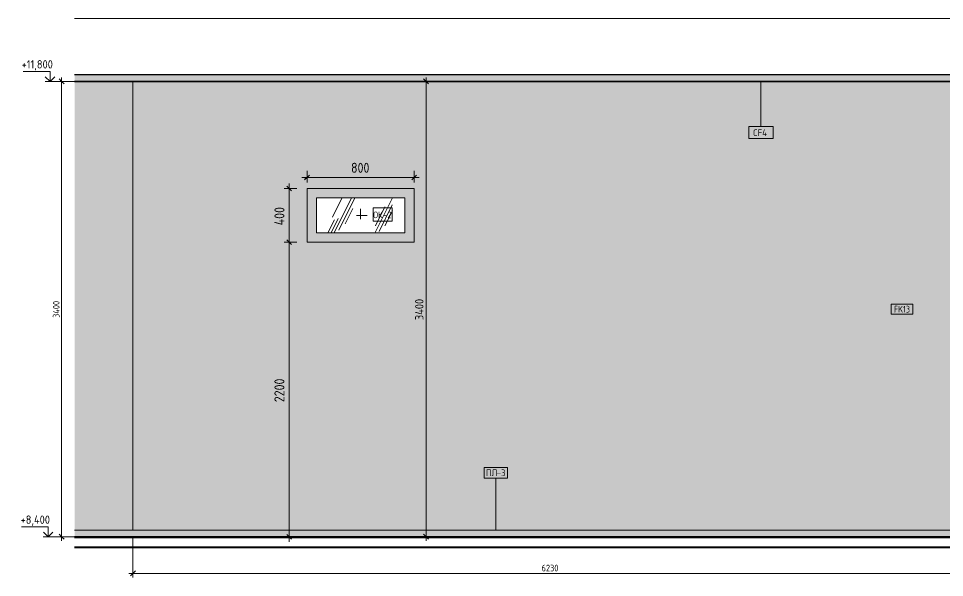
# Model space of a CAD drawing. Header units: millimetres. Extents: x -3511 to 67671, y -1987 to 16130.
# Drawn here: x 53788 to 60704, y 8096 to 12270 of the extents above; entities that cross this region are included whole.
import ezdxf

# ---------------------------------------------------------------- set-up
doc = ezdxf.new("R2010")
doc.units = ezdxf.units.MM
doc.linetypes.add('Штрих', pattern=[158.75, 79.375, -79.375])
for name, color, linetype, lineweight in [('A-ANNO-DIMS', 7, 'Continuous', 9), ('A-ANNO-DIMS-25', 7, 'Continuous', 9), ('A-CLNG-IDEN', 7, 'Continuous', 9), ('A-FLOR', 7, 'Continuous', 9), ('A-GENM', 7, 'Continuous', 9), ('A-GENM-IDEN', 7, 'Continuous', 9), ('A-GLAZ', 7, 'Continuous', 9), ('A-GLAZ-3', 7, 'Штрих', 9), ('A-GLAZ-IDEN', 7, 'Continuous', 9), ('A-WALL-IDEN', 7, 'Continuous', 9), ('A-WALL-PATT', 7, 'Continuous', 9), ('G-ANNO-DIMS', 7, 'Continuous', 9), ('G-ANNO-DIMS-1', 7, 'Continuous', 20), ('I-WALL', 7, 'Continuous', 9)]:
    doc.layers.add(name, color=color, linetype=linetype, lineweight=lineweight)
for name, color, linetype, lineweight, true_color in [('A-CLNG-1', 7, 'Continuous', 9, 0x787878), ('A-CLNG-FNSH-1', 7, 'Continuous', 30, 0x3c3c3c), ('A-FLOR-1', 7, 'Continuous', 9, 0x787878), ('A-FLOR-FNSH-1', 7, 'Continuous', 30, 0x3c3c3c), ('A-FLOR-FNSH-2', 7, 'Continuous', 40, 0x3c3c3c)]:
    doc.layers.add(name, color=color, linetype=linetype, lineweight=lineweight, true_color=true_color)
doc.styles.add('GOST Common_5', font='GOST_Common.ttf', dxfattribs={"height": 50})
doc.styles.add('GOST Common_6', font='GOST_Common.ttf', dxfattribs={"width": 0.9, "height": 50})
doc.styles.add('GOST Common_7', font='GOST_Common.ttf', dxfattribs={"width": 0.9, "height": 75})
doc.styles.add('ISOCPEUR_2', font='isocpeur.ttf', dxfattribs={"width": 0.9, "height": 62.5})
doc.styles.add('ISOCPEUR_3', font='isocpeur.ttf', dxfattribs={"width": 0.9, "height": 50})
doc.dimstyles.new('ADSK_Основной_3_0_окр_', dxfattribs={"dimscale": 304.8, "dimtxt": 75.428625, "dimasz": 0.115978, "dimexe": 0.123031, "dimexo": 0.246063, "dimgap": 0.04101, "dimtad": 1, "dimdec": 0, "dimrnd": 10, "dimdsep": 46, "dimtxsty": 'GOST Common_7', "dimblk1": 'OBLIQUE', "dimblk2": 'OBLIQUE', "dimsah": 1, "dimcen": 0.09, "dimdle": 0.123031, "dimazin": 0, "dimtfac": 1, "dimtdec": 4, "dimtix": 1, "dimtmove": 0, "dimatfit": 3, "dimfxl": 1, "dimtvp": 1, "dimtolj": 1, "dimtzin": 0, "dimlwd": 9, "dimlwe": 9, "dimarcsym": 2})
doc.dimstyles.new('ISO-2_0_0_9К_Средний_округл2', dxfattribs={"dimscale": 304.8, "dimtxt": 49.799059, "dimasz": 0.123031, "dimexe": 0.098425, "dimexo": 0, "dimgap": 0, "dimtad": 1, "dimdec": 0, "dimrnd": 10, "dimzin": 0, "dimdsep": 46, "dimtxsty": 'ISOCPEUR_3', "dimblk1": 'OBLIQUE', "dimblk2": 'OBLIQUE', "dimsah": 1, "dimcen": 0.09, "dimdle": 0.098425, "dimazin": 0, "dimtfac": 1, "dimtdec": 4, "dimtix": 1, "dimtmove": 0, "dimatfit": 3, "dimfxl": 1, "dimtvp": 1, "dimtolj": 1, "dimtzin": 0, "dimarcsym": 2})
doc.dimstyles.new('ISO-2_5_0_9К_БОЛЬШОЙ_1', dxfattribs={"dimscale": 304.8, "dimtxt": 62.248823, "dimasz": 0.123031, "dimexe": 0.098425, "dimexo": 0.246063, "dimgap": 0, "dimtad": 1, "dimdec": 0, "dimrnd": 10, "dimzin": 0, "dimdsep": 46, "dimtxsty": 'ISOCPEUR_2', "dimblk1": 'OBLIQUE', "dimblk2": 'OBLIQUE', "dimsah": 1, "dimcen": 0.09, "dimdle": 0.098425, "dimazin": 0, "dimtfac": 1, "dimtdec": 4, "dimtix": 1, "dimtmove": 0, "dimatfit": 3, "dimfxl": 1, "dimtvp": 1, "dimtolj": 1, "dimtzin": 0, "dimarcsym": 2})

# ---------------------------------------------------------------- blocks, each defined once
blk = doc.blocks.new('Плинтус - Плинтус темный _ст_школа_-33413030-Развертка 3_45-4')
at = {"layer": 'A-GENM'}
blk.add_hatch(color=256, dxfattribs=at).paths.add_polyline_path([(-10197.7, 8400), (-6529.3, 8400), (-6529.3, 8450), (-13195.4, 8450), (-13195.4, 8400), (-10224, 8400)])
for p, q in [((-13195.4, 8450), (-6529.3, 8450)), ((-6529.3, 8450), (-6529.3, 8400))]:
    blk.add_line(p, q, dxfattribs=at)
blk = doc.blocks.new('120_Окно_СКБ_1Ст - 120_Окно_СКБ_1Ст 400х800 EI30-24230873-Развертка 3_45-4')
at = {"layer": 'A-GLAZ'}
h = blk.add_hatch(color=256, dxfattribs=at)
h.paths.add_polyline_path([(-11459.2, 10600), (-10660, 10600), (-10660, 11000), (-11460, 11000), (-11460, 10600)])
h.paths.add_polyline_path([(-10730, 10670), (-11390, 10670), (-11390, 10930), (-10730, 10930), (-10730, 10788.8)])
h = blk.add_hatch(dxfattribs=at)
h.set_pattern_fill('FP_27', color=256, style=0, pattern_type=2)
h.set_pattern_definition([(63.435, (63.5, 31.75), (-255.583, 766.747), [317.5, -190.5, 317.5, -190.5, -403.903]), (63.435, (63.5, 31.75), (-255.583, 766.747), [-1016, 127, -276.903]), (63.435, (47.6, 47.6), (-255.583, 766.747), [254, -317.5, 190.5, -190.5, -467.403]), (63.435, (47.6, 47.6), (-255.583, 766.747), [-952.5, 222.25, -245.153]), (63.435, (47.6, 95.25), (-255.583, 766.747), [190.5, -381, 127, -190.5, -530.903]), (63.435, (47.6, 95.25), (-255.583, 766.747), [-889, 285.75, -245.153]), (63.435, (95.25, 47.6), (-255.583, 766.747), [190.5, -381, 158.75, -6404.65]), (63.435, (142.9, 95.25), (-255.583, 766.747), [95.25, -476.25, 63.5, -6499.9]), (63.435, (63.5, 174.6), (-255.583, 766.747), [63.5, -476.25, 63.5, -254, -562.653]), (63.435, (63.5, 174.6), (-255.583, 766.747), [-857.25, 158.75, -403.903]), (63.435, (349.25, 127), (-255.583, 766.747), [317.5, -476.25, 381, -251.503]), (63.435, (349.25, 79.4), (-255.583, 766.747), [444.5, -317.5, 476.25, -188.003]), (63.435, (381, 95.25), (-255.583, 766.747), [508, -254, 381, -276.903]), (63.435, (428.6, 142.9), (-255.583, 766.747), [317.5, -444.5, 254, -403.903]), (63.435, (381, 238.1), (-255.583, 766.747), [158.75, -635, 190.5, -435.653]), (63.435, (476.25, 190.5), (-255.583, 766.747), [127, -635, 127, -530.903])])
h.paths.add_polyline_path([(-11390, 10670), (-10730, 10670), (-10730, 10930), (-11390, 10930), (-11390, 10673)])
for p, q in [((-11460, 11000), (-11460, 10600)), ((-10660, 11000), (-11460, 11000)), ((-10660, 10600), (-10660, 11000)), ((-11390, 10930), (-11390, 10670)), ((-11390, 10930), (-10730, 10930)), ((-10730, 10670), (-10730, 10930)), ((-11390, 10670), (-10730, 10670)), ((-11460, 10600), (-10660, 10600))]:
    blk.add_line(p, q, dxfattribs=at)
at = {"layer": 'A-GLAZ-3'}
for p, q in [((-11010, 10800), (-11110, 10800)), ((-11060, 10850), (-11060, 10750))]:
    blk.add_line(p, q, dxfattribs=at)
blk = doc.blocks.new('Высотные отметки - Стрелка_Верх-17668718-Развертка 3_45-4')
at = {"layer": 'G-ANNO-DIMS'}
for p, q in [((-13379, 11875), (-13579, 11875)), ((-13379, 11800), (-13379, 11875)), ((-13341.1, 11800), (-13416.1, 11800))]:
    blk.add_line(p, q, dxfattribs=at)
at = {"layer": 'G-ANNO-DIMS-1'}
for q in [(-13414.4, 11835.4), (-13343.7, 11835.4)]:
    blk.add_line((-13379, 11800), q, dxfattribs=at)
blk = doc.blocks.new('DIMBLOCK57-Развертка 3_45-4')
at = {"layer": 'A-ANNO-DIMS-25'}
for p, q in [((54642.4, 8400), (54642.4, 8096.3)), ((54642.4, 8126.3), (54642.4, 8400)), ((60873.6, 8400), (60873.6, 8096.3)), ((60873.6, 8126.3), (60873.6, 8400)), ((54612.4, 8126.3), (60873.6, 8126.3))]:
    blk.add_line(p, q, dxfattribs=at)
at = {"layer": 'A-ANNO-DIMS-25', "lineweight": 20}
for p, q in [((54642.4, 8126.3), (54623.7, 8107.6)), ((54642.4, 8126.3), (54661.2, 8145.1)), ((60873.6, 8126.3), (60854.9, 8107.6)), ((60873.6, 8126.3), (60892.4, 8145.1))]:
    blk.add_line(p, q, dxfattribs=at)
at = {"layer": 'A-ANNO-DIMS-25', "color": 0, "insert": (57694.8, 8191.6), "char_height": 50, "width": 151.696, "attachment_point": 1, "line_spacing_factor": 1.149209, "style": 'ISOCPEUR_3'}
blk.add_mtext('6230', dxfattribs=at)
blk = doc.blocks.new('_Oblique')
at = {"color": 0, "linetype": 'ByBlock', "lineweight": -2}
blk.add_line((-0.5, -0.5), (0.5, 0.5), dxfattribs=at)
blk = doc.blocks.new('DIMBLOCK63-Развертка 3_45-4')
at = {"layer": 'A-ANNO-DIMS-25'}
for p, q in [((56832, 8370), (56832, 11830)), ((56880.5, 11800), (56802, 11800)), ((56832, 11800), (56880.5, 11800)), ((56880.5, 8400), (56802, 8400)), ((56832, 8400), (56880.5, 8400))]:
    blk.add_line(p, q, dxfattribs=at)
at = {"layer": 'A-ANNO-DIMS-25', "lineweight": 20}
for p, q in [((56832, 11800), (56813.3, 11818.8)), ((56832, 11800), (56850.8, 11781.2)), ((56832, 8400), (56813.3, 8418.7)), ((56832, 8400), (56850.8, 8381.2))]:
    blk.add_line(p, q, dxfattribs=at)
at = {"layer": 'A-ANNO-DIMS-25', "color": 0, "insert": (56750.3, 10018), "char_height": 62.5, "width": 196.802, "attachment_point": 1, "rotation": 90, "line_spacing_factor": 1.149209, "style": 'ISOCPEUR_2'}
blk.add_mtext('3400', dxfattribs=at)
blk = doc.blocks.new('М_стена_0001 - Типоразмер_без рамки-25382661-Развертка 3_45-4')
at = {"layer": 'A-WALL-IDEN'}
for p, q in [((-6934.3, 10138.1), (-7097.6, 10138.1)), ((-7097.6, 10138.1), (-7097.6, 10063.1)), ((-6934.3, 10063.1), (-6934.3, 10138.1)), ((-7097.6, 10063.1), (-6934.3, 10063.1))]:
    blk.add_line(p, q, dxfattribs=at)
blk = doc.blocks.new('М_потолков - Марка_ Имя типа-25382930-Развертка 3_45-4')
at = {"layer": 'A-CLNG-IDEN'}
for p, q in [((-7979.4, 11464.4), (-8160.6, 11464.4)), ((-8160.6, 11464.4), (-8160.6, 11375)), ((-7979.4, 11375), (-7979.4, 11464.4)), ((-8160.6, 11375), (-7979.4, 11375))]:
    blk.add_line(p, q, dxfattribs=at)
blk = doc.blocks.new('Mark Reiling - Mark Reiling-26174330-Развертка 3_45-4')
at = {"layer": 'A-GENM-IDEN'}
for p, q in [((-10136, 8917.8), (-10136, 8839)), ((-10136, 8917.8), (-9962.5, 8917.8)), ((-9962.5, 8917.8), (-10136, 8917.8)), ((-10136, 8917.8), (-10136, 8839)), ((-9962.5, 8839), (-9962.5, 8917.8)), ((-9962.5, 8839), (-9962.5, 8917.8)), ((-10136, 8839), (-9962.5, 8839)), ((-10136, 8839), (-9962.5, 8839))]:
    blk.add_line(p, q, dxfattribs=at)
blk = doc.blocks.new('DIMBLOCK74-Развертка 3_45-4')
at = {"layer": 'A-ANNO-DIMS-25'}
for p, q in [((56780.4, 11082.2), (55905.4, 11082.2)), ((55942.9, 11132.2), (55942.9, 11044.7)), ((55942.9, 11082.2), (55942.9, 11132.2)), ((56742.9, 11132.2), (56742.9, 11044.7)), ((56742.9, 11082.2), (56742.9, 11132.2))]:
    blk.add_line(p, q, dxfattribs=at)
at = {"layer": 'A-ANNO-DIMS-25', "lineweight": 30}
for p, q in [((55942.9, 11082.2), (55925.3, 11064.5)), ((55942.9, 11082.2), (55960.6, 11099.8)), ((56742.9, 11082.2), (56725.3, 11064.5)), ((56742.9, 11082.2), (56760.6, 11099.8))]:
    blk.add_line(p, q, dxfattribs=at)
at = {"layer": 'A-ANNO-DIMS-25', "color": 0, "insert": (56272, 11192.7), "char_height": 75, "width": 170.29, "attachment_point": 1, "line_spacing_factor": 1.022761, "style": 'GOST Common_7'}
blk.add_mtext('800', dxfattribs=at)
blk = doc.blocks.new('DIMBLOCK75-Развертка 3_45-4')
at = {"layer": 'A-ANNO-DIMS-25'}
for p, q in [((55867.9, 10600), (55772.5, 10600)), ((55810, 8362.5), (55810, 10600)), ((55810, 10600), (55867.9, 10600)), ((55860, 8400), (55772.5, 8400)), ((55810, 8400), (55860, 8400))]:
    blk.add_line(p, q, dxfattribs=at)
at = {"layer": 'A-ANNO-DIMS-25', "lineweight": 30}
for p, q in [((55810, 10600), (55792.3, 10617.7)), ((55810, 10600), (55827.7, 10582.3)), ((55810, 8400), (55792.3, 8417.7)), ((55810, 8400), (55827.7, 8382.3))]:
    blk.add_line(p, q, dxfattribs=at)
at = {"layer": 'A-ANNO-DIMS-25', "color": 0, "insert": (55699.5, 9405.4), "char_height": 75, "width": 227.053, "attachment_point": 1, "rotation": 90, "line_spacing_factor": 1.022761, "style": 'GOST Common_7'}
blk.add_mtext('2200', dxfattribs=at)
blk = doc.blocks.new('DIMBLOCK76-Развертка 3_45-4')
at = {"layer": 'A-ANNO-DIMS-25'}
for p, q in [((55867.9, 11000), (55772.5, 11000)), ((55810, 10600), (55810, 11037.5)), ((55810, 11000), (55867.9, 11000)), ((55867.9, 10600), (55772.5, 10600)), ((55810, 10600), (55867.9, 10600))]:
    blk.add_line(p, q, dxfattribs=at)
at = {"layer": 'A-ANNO-DIMS-25', "lineweight": 30}
for p, q in [((55810, 11000), (55792.3, 11017.7)), ((55810, 11000), (55827.7, 10982.3)), ((55810, 10600), (55792.3, 10617.7)), ((55810, 10600), (55827.7, 10582.3))]:
    blk.add_line(p, q, dxfattribs=at)
at = {"layer": 'A-ANNO-DIMS-25', "color": 0, "insert": (55699.5, 10725.8), "char_height": 75, "width": 177.96, "attachment_point": 1, "rotation": 90, "line_spacing_factor": 1.022761, "style": 'GOST Common_7'}
blk.add_mtext('400', dxfattribs=at)
blk = doc.blocks.new('DIMBLOCK77-Развертка 3_45-4')
at = {"layer": 'A-ANNO-DIMS-25'}
for p, q in [((54109.9, 8370), (54109.9, 11830)), ((54203, 11800), (54079.9, 11800)), ((54109.9, 11800), (54208, 11800)), ((54083.4, 8400), (54139.9, 8400)), ((54109.9, 8400), (54208, 8400))]:
    blk.add_line(p, q, dxfattribs=at)
at = {"layer": 'A-ANNO-DIMS-25', "lineweight": 20}
for p, q in [((54109.9, 11800), (54091.2, 11818.8)), ((54109.9, 11800), (54128.7, 11781.2)), ((54109.9, 8400), (54091.2, 8418.7)), ((54109.9, 8400), (54128.7, 8381.2))]:
    blk.add_line(p, q, dxfattribs=at)
at = {"layer": 'A-ANNO-DIMS-25', "color": 0, "insert": (54044.6, 10034.4), "char_height": 50, "width": 157.442, "attachment_point": 1, "rotation": 90, "line_spacing_factor": 1.149209, "style": 'ISOCPEUR_3'}
blk.add_mtext('3400', dxfattribs=at)

msp = doc.modelspace()

# ---------------------------------------------------------------- hatches: boundary and pattern name
at = {"layer": 'A-CLNG-1'}
msp.add_hatch(color=256, dxfattribs=at).paths.add_polyline_path([(66829.5, 11800), (67291.9, 11800), (67291.9, 11850), (54207.6, 11850), (54207.6, 11800), (66821.6, 11800)])
at = {"layer": 'A-FLOR-1'}
h = msp.add_hatch(dxfattribs=at)
h.set_pattern_fill('FP_28', color=256, style=0, pattern_type=2)
h.set_pattern_definition([(45, (67402.925, 0), (-14.25598, 14.25598), []), (45, (67417.181, 0), (-14.25598, 14.25598), [25.202, -5.04, 0.8382, -4.202])])
h.paths.add_polyline_path([(60308.2, 8319.5), (67512.9, 8319.5), (67512.9, 8320), (54207.6, 8320), (54207.6, 8319.5), (60097.8, 8319.5)])
at = {"layer": 'A-WALL-PATT'}
msp.add_hatch(color=256, dxfattribs=at).paths.add_polyline_path([(54630.5, 8450), (54642.4, 8450), (54642.4, 11800), (54207.6, 11800), (54207.6, 8450), (54628.3, 8450)])
h = msp.add_hatch(color=256, dxfattribs=at)
h.paths.add_polyline_path([(64117.9, 8449.5), (64117.9, 10500), (65517.9, 10500), (65517.9, 8450), (66131.9, 8450), (66131.9, 11800), (63372.9, 11800), (63372.9, 8449.5), (64094.7, 8449.5)])
h.paths.add_polyline_path([(56311.2, 8450), (60872.9, 8450), (60872.9, 11800), (54642.4, 11800), (54642.4, 8450), (56100.9, 8450)])
h.paths.add_polyline_path([(56731.9, 10600), (55942.9, 10600), (55942.9, 11000), (56742.9, 11000), (56742.9, 10600)])

# ---------------------------------------------------------------- linework, layer by layer
at = {"layer": 'A-CLNG-FNSH-1'}
for p, q in [((67291.9, 11850), (54207.6, 11850)), ((67291.9, 11801), (54207.6, 11801)), ((54207.6, 11800), (67291.9, 11800))]:
    msp.add_line(p, q, dxfattribs=at)
at = {"layer": 'A-CLNG-IDEN'}
msp.add_line((59332.9, 11800), (59332.9, 11464.4), dxfattribs=at)
at = {"layer": 'A-FLOR'}
msp.add_line((54207.6, 12270), (67512.9, 12270), dxfattribs=at)
at = {"layer": 'A-FLOR-FNSH-1'}
for p, q in [((62007.9, 8400), (54207.6, 8400)), ((54207.6, 8395), (67291.9, 8395))]:
    msp.add_line(p, q, dxfattribs=at)
at = {"layer": 'A-FLOR-FNSH-2'}
msp.add_line((67512.9, 8320), (54207.6, 8320), dxfattribs=at)
at = {"layer": 'A-GENM-IDEN'}
msp.add_line((57353.6, 8450), (57353.6, 8838), dxfattribs=at)
at = {"layer": 'A-GLAZ-IDEN', "flags": 128}
msp.add_lwpolyline([(56437.8, 10856.7), (56579.3, 10856.7), (56579.3, 10757.4), (56437.8, 10757.4)], close=True, dxfattribs=at)
at = {"layer": 'G-ANNO-DIMS'}
for p, q in [((54076.4, 11800), (54023.9, 11800)), ((54324.4, 11800), (54076.4, 11800)), ((54376.7, 8400), (54010.3, 8400))]:
    msp.add_line(p, q, dxfattribs=at)
at = {"layer": 'I-WALL'}
for p, q in [((54642.4, 8450), (54642.4, 11800)), ((55942.9, 11000), (56742.9, 11000)), ((55942.9, 10600), (55942.9, 11000)), ((56742.9, 11000), (56742.9, 10600)), ((56742.9, 10600), (55942.9, 10600))]:
    msp.add_line(p, q, dxfattribs=at)

# ---------------------------------------------------------------- block references
at = {"layer": 'A-CLNG-IDEN'}
msp.add_blockref('М_потолков - Марка_ Имя типа-25382930-Развертка 3_45-4', (67402.9, 0), dxfattribs=at)
at = {"layer": 'A-GENM'}
msp.add_blockref('Плинтус - Плинтус темный _ст_школа_-33413030-Развертка 3_45-4', (67402.9, 0), dxfattribs=at)
at = {"layer": 'A-GENM-IDEN'}
msp.add_blockref('Mark Reiling - Mark Reiling-26174330-Развертка 3_45-4', (67402.9, 0), dxfattribs=at)
at = {"layer": 'A-GLAZ'}
msp.add_blockref('120_Окно_СКБ_1Ст - 120_Окно_СКБ_1Ст 400х800 EI30-24230873-Развертка 3_45-4', (67402.9, 0), dxfattribs=at)
at = {"layer": 'A-WALL-IDEN'}
msp.add_blockref('М_стена_0001 - Типоразмер_без рамки-25382661-Развертка 3_45-4', (67402.9, 0), dxfattribs=at)
at = {"layer": 'G-ANNO-DIMS'}
for p in [(67402.9, 0), (67389.4, -3400)]:
    msp.add_blockref('Высотные отметки - Стрелка_Верх-17668718-Развертка 3_45-4', p, dxfattribs=at)

# ---------------------------------------------------------------- texts
at = {"layer": 'A-CLNG-IDEN', "insert": (59274, 11442.3), "char_height": 50, "width": 138.291, "attachment_point": 1, "style": 'GOST Common_5'}
msp.add_mtext('CF4', dxfattribs=at)
at = {"layer": 'A-GENM-IDEN', "char_height": 50, "attachment_point": 1, "style": 'GOST Common_5'}
for s, insert, width in [('ПЛ', (57278.5, 8902.8), 98.207), ('-3', (57359.5, 8902.8), 86.181)]:
    msp.add_mtext(s, dxfattribs=dict(at, insert=insert, width=width))
at = {"layer": 'A-GLAZ-IDEN', "char_height": 50, "attachment_point": 1, "style": 'ISOCPEUR_3'}
for s, insert, width in [('ОК', (56437.8, 10829), 90.19), ('-2', (56512.2, 10829), 79.367)]:
    msp.add_mtext(s, dxfattribs=dict(at, insert=insert, width=width))
at = {"layer": 'A-WALL-IDEN', "insert": (60326.5, 10124.5), "char_height": 50, "width": 149.715, "attachment_point": 1, "style": 'GOST Common_6'}
msp.add_mtext('FK13', dxfattribs=at)

# ---------------------------------------------------------------- dimensions: what is measured, and where the dimension line sits
at = {"layer": 'A-ANNO-DIMS'}
for base, p1, p2, dimstyle, override, picture, middle in [((56832, 11800), (56805.5, 8400), (56805.5, 11800), 'ISO-2_5_0_9К_БОЛЬШОЙ_1', {"dimpost": '<>', "dimfxl": 3400}, 'DIMBLOCK63-Развертка 3_45-4', (56800.8, 10100)), ((55810, 11000), (55942.9, 10600), (55942.9, 11000), 'ADSK_Основной_3_0_окр_', {"dimpost": '<>', "dimfxl": 400}, 'DIMBLOCK76-Развертка 3_45-4', (55760, 10800)), ((55810, 10600), (55785, 8400), (55942.9, 10600), 'ADSK_Основной_3_0_окр_', {"dimpost": '<>', "dimfxl": 2205.661329}, 'DIMBLOCK75-Развертка 3_45-4', (55760, 9500))]:
    dim = msp.add_linear_dim(base=base, p1=p1, p2=p2, angle=90, dimstyle=dimstyle, override=override, dxfattribs=at)
    dim.commit()
    dim.dimension.update_dxf_attribs({"geometry": picture, "text_midpoint": middle})
for base, p1, p2, dimstyle, override, picture, middle in [((55942.9, 11082.2), (56742.9, 11057.2), (55942.9, 11057.2), 'ADSK_Основной_3_0_окр_', {"dimpost": '<>', "dimfxl": 800}, 'DIMBLOCK74-Развертка 3_45-4', (56342.9, 11132.2)), ((60873.6, 8126.3), (54642.4, 8400), (60873.6, 8400), 'ISO-2_0_0_9К_Средний_округл2', {"dimpost": '<>', "dimfxl": 6231.213161}, 'DIMBLOCK57-Развертка 3_45-4', (57758, 8151.3))]:
    dim = msp.add_linear_dim(base=base, p1=p1, p2=p2, dimstyle=dimstyle, override=override, dxfattribs=at)
    dim.commit()
    dim.dimension.update_dxf_attribs({"geometry": picture, "text_midpoint": middle})

# ---------------------------------------------------------------- next in the draw order: texts
at = {"layer": 'G-ANNO-DIMS', "char_height": 62.5, "attachment_point": 1, "line_spacing_factor": 1.149209, "style": 'ISOCPEUR_2', "bg_fill": 3, "box_fill_scale": 1.25, "bg_fill_color": 256, "bg_fill_true_color": 13158600, "bg_fill_transparency": 0}
for s, insert, width in [('+11,800', (53811.5, 11959.2), 275.62), ('+8,400', (53803.9, 8559.2), 261.428)]:
    msp.add_mtext(s, dxfattribs=dict(at, insert=insert, width=width))

# ---------------------------------------------------------------- next in the draw order: dimensions: what is measured, and where the dimension line sits
at = {"layer": 'A-ANNO-DIMS'}
dim = msp.add_linear_dim(base=(54109.9, 11800), p1=(54083.4, 8400), p2=(54203, 11800), angle=90, dimstyle='ISO-2_0_0_9К_Средний_округл2', override={"dimpost": '<>', "dimfxl": 3402.103514}, dxfattribs=at)
dim.commit()
dim.dimension.update_dxf_attribs({"geometry": 'DIMBLOCK77-Развертка 3_45-4', "text_midpoint": (54084.9, 10100)})

doc.saveas('drawing.dxf')
